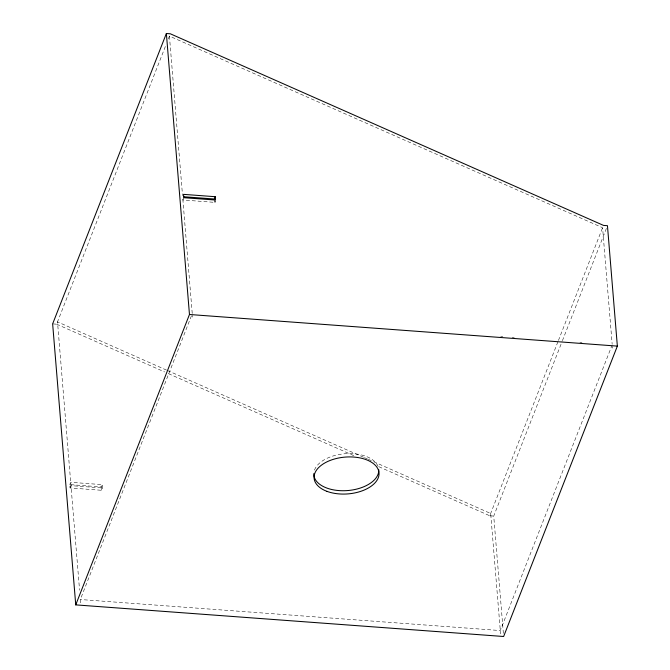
<?xml version="1.0" encoding="UTF-8"?>
<svg xmlns="http://www.w3.org/2000/svg" width="670" height="670" viewBox="0 0 670 670"><rect width="100%" height="100%" fill="white"/><g stroke="black" fill="none" stroke-linecap="round" stroke-linejoin="round"><path stroke-width="0.5" stroke-dasharray="3.35 2.51" d="M52.645 323.886L56.607 324.18L166.001 44.848M168.287 39.011L169.426 36.096L602.59 227.708L612.129 343.752M69.797 484.611L70.693 482.3L102.393 484.644L102.669 487.986L101.765 490.298L70.074 487.953L69.797 484.611L101.488 486.948L102.393 484.644M70.074 487.953L70.97 485.649L102.669 487.986M183.806 197.709L182.902 200.012L214.601 202.348L215.204 200.816M215.154 202.39L215.757 200.858M80.609 602.866L80.333 599.516L192.257 313.744L182.768 198.337M378.852 466.714L489.77 515.783L558.051 341.432M558.437 340.46L602.59 227.708M503.379 633.385L493.731 516.076L562.046 341.65M562.423 340.678L607.079 226.669M612.221 344.782L500.297 630.554L80.333 599.516M500.716 336.541L502.802 336.7M512.173 337.387L514.259 337.546M579.91 342.395L581.995 342.554M489.77 515.783L493.731 516.076M166.512 370.091L57.511 321.868L79.571 590.203M167.475 370.51L363.492 457.225M364.455 457.644L367.319 458.917M368.274 459.335L490.675 513.48L500.574 633.904M56.607 324.18L164.653 371.967M168.48 373.659L353.986 455.717M612.355 346.457L612.489 348.132M214.325 199.007L214.601 202.348M169.426 36.096L182.542 195.623M192.391 315.419L192.533 317.094M101.488 486.948L101.765 490.298M314.473 470.089A32.579 18.459 -4.7 0 1 346.549 453.64A32.579 18.459 -4.7 0 1 378.19 466.839"/><path stroke-width="1" d="M166.369 33.5L52.645 323.886L75.743 604.876L503.631 636.5L617.355 346.114L607.456 225.69L603.494 225.396L170.331 33.793L166.369 33.5L189.468 314.49L75.743 604.876M215.229 196.704L215.506 200.045L183.806 197.709L183.53 194.359L215.229 196.704L214.325 199.007L183.655 196.737M189.468 314.49L617.355 346.114M378.759 469.687A32.579 18.459 -4.7 0 1 346.574 490.633A32.579 18.459 -4.7 0 1 313.769 473.64M326.993 491.361A32.579 18.459 -4.7 0 0 378.818 475.943A32.579 18.459 -4.7 0 0 333.836 459.185A32.579 18.459 -4.7 0 0 326.993 491.361"/></g></svg>
